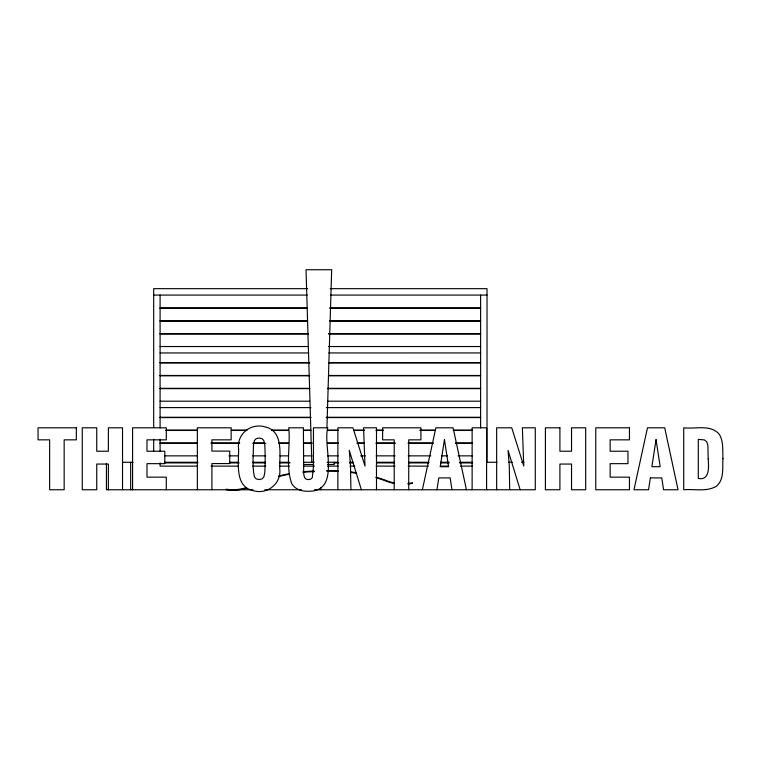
<?xml version="1.0" encoding="UTF-8"?>
<svg xmlns="http://www.w3.org/2000/svg" width="761" height="761" viewBox="0 0 761 761"><rect width="100%" height="100%" fill="white"/><g stroke="black" fill="none" stroke-linecap="round" stroke-linejoin="round"><path stroke-width="1.14" d="M326.935 427.806L331.672 269.746L306.027 269.746L311.801 462.269M436.966 489.761L438.774 477.898L450.16 477.898L451.967 489.761M422.355 489.761L435.872 427.806L453.09 427.806L466.445 489.761M480.61 352.933L328.847 352.942M307.644 288.666L153.684 288.666L153.684 427.482M330.169 288.666L487.021 288.666L487.021 462.269L497 462.269M153.684 295.078L307.292 295.078M330.693 295.078L487.021 295.078M160.095 307.948L307.292 307.948M329.846 307.948L480.61 307.948M160.095 308.262L307.292 308.262M329.846 308.262L480.61 308.262M160.095 320.809L307.292 320.809M329.846 320.809L480.61 320.809M160.095 321.123L307.292 321.123M329.846 321.123L480.61 321.123M160.095 333.67L308.481 333.67M328.657 333.67L480.61 333.67M160.095 333.993L308.481 333.993M328.657 333.993L480.61 333.993M160.095 346.531L308.481 346.531M328.657 346.531L480.61 346.531M160.095 352.942L308.643 352.942M160.095 362.607L309.67 362.607M328.657 362.607L480.61 362.607M160.095 362.93L309.67 362.93M328.657 362.93L480.61 362.93M160.095 375.468L309.67 375.468M328.657 375.468L480.61 375.468M160.095 375.791L309.67 375.791M328.657 375.791L480.61 375.791M160.095 388.329L309.67 388.329M327.477 388.329L480.61 388.329M160.095 388.652L309.67 388.652M327.477 388.652L480.61 388.652M160.095 401.199L309.67 401.199M327.477 401.199L480.61 401.199M160.095 407.601L310.859 407.601M326.288 407.601L480.61 407.601M160.095 417.266L310.859 417.266M326.288 417.266L480.61 417.266M160.095 417.589L310.859 417.589M326.288 417.589L480.61 417.589M166.022 430.127L196.89 430.127M231.315 430.127L246.754 430.127M271.677 430.127L288.295 430.127M303.734 430.127L310.859 430.127M327.477 430.127L338.16 430.127M353.589 430.127L364.272 430.127M376.143 430.127L383.268 430.127M420.072 430.127L435.501 430.127M453.309 430.127L472.305 430.127M166.022 430.45L196.89 430.45M231.315 430.45L246.754 430.45M271.677 430.45L288.295 430.45M303.734 430.45L310.859 430.45M327.477 430.45L338.16 430.45M353.589 430.45L364.272 430.45M376.143 430.45L383.268 430.45M420.072 430.45L435.501 430.45M453.309 430.45L472.305 430.45M160.095 442.997L196.89 442.997M211.139 442.997L239.629 442.997M253.87 442.997L264.552 442.997M278.802 442.997L288.295 442.997M303.734 442.997L312.039 442.997M327.477 442.997L338.16 442.997M357.156 442.997L364.272 442.997M376.143 442.997L395.14 442.997M408.2 442.997L433.123 442.997M455.687 442.997L472.305 442.997M160.095 443.311L196.89 443.311M211.139 443.311L239.629 443.311M252.69 443.311L265.741 443.311M278.802 443.311L288.295 443.311M303.734 443.311L312.039 443.311M327.477 443.311L338.16 443.311M357.156 443.311L364.272 443.311M376.143 443.311L395.14 443.311M408.2 443.311L433.123 443.311M455.687 443.311L472.305 443.311M164.842 455.858L196.89 455.858M228.947 455.858L238.44 455.858M252.69 455.858L265.741 455.858M279.991 455.858L288.295 455.858M303.734 455.858L312.039 455.858M327.477 455.858L338.16 455.858M360.714 455.858L365.461 455.858M376.143 455.858L395.14 455.858M408.2 455.858L430.755 455.858M441.437 455.858L447.373 455.858M458.055 455.858L472.305 455.858M122.578 462.269L133.061 462.269M164.376 462.269L198.012 462.269M229.765 462.269L238.307 462.269M252.519 462.269L265.56 462.269M279.706 462.269L289.256 462.269M303.477 462.269L314.15 462.269M327.087 462.269L337.779 462.269M349.575 462.269L353.171 462.269M376.724 462.269L394.636 462.269M408.6 462.269L428.985 462.269M440.476 462.269L449.123 462.269M459.777 462.269L472.343 462.269M508.795 462.269L512.343 462.269M521.504 462.269L523.891 462.269M164.481 462.916L197.67 462.916M229.67 462.916L239.154 462.916M253.384 462.916L265.237 462.916M279.458 462.916L290.122 462.916M333.984 462.916L338.721 462.916M349.394 462.916L352.952 462.916M376.657 462.916L394.436 462.916M408.657 462.916L428.804 462.916M440.657 462.916L448.961 462.916M459.625 462.916L472.667 462.916M303.477 464.486L313.589 464.486M327.563 464.486L334.222 464.486L334.222 462.269M196.89 466.122L160.095 466.122L160.095 462.916M211.139 466.122L238.44 466.122M252.69 466.122L265.741 466.122M279.991 466.122L289.484 466.122M303.734 466.122L314.417 466.122M327.477 466.122L338.16 466.122M350.031 466.122L354.778 466.122M376.143 466.122L395.14 466.122M408.2 466.122L428.376 466.122M440.248 466.122L448.562 466.122M460.434 466.122L472.305 466.122M252.937 489.761L106.416 489.761L106.416 463.411M264.78 489.761L301.48 489.761M314.502 489.761L535.278 489.761L535.278 427.806L522.369 427.806L523.777 466.027L511.744 427.806L496.657 427.806L496.657 489.761M520.153 489.761L508.044 450.379L509.271 465.285L509.699 489.761M361.37 489.761L349.261 450.379L350.488 465.285L350.916 489.761M486.602 489.761L486.602 427.806L472.124 427.806L472.124 489.761M480.61 295.078L480.61 427.853M408.724 489.761L408.724 439.839L420.909 439.839L420.909 427.806L382.612 427.806L382.612 439.839L394.198 439.839L394.198 489.761M376.495 489.761L376.495 427.806L363.587 427.806L364.995 466.027L352.961 427.806L337.874 427.806L337.874 489.761M320.828 487.487L320.828 489.761M211.919 489.761L211.919 463.573L229.746 463.573L229.746 451.102L211.919 451.102L211.919 439.839L231.154 439.839L231.154 427.806L197.356 427.806L197.356 489.761M166.298 489.761L166.298 477.166L146.987 477.166L146.987 463.658L164.814 463.658L164.814 451.225L146.987 451.225L146.987 439.839L166.298 439.839L166.298 427.806L132.585 427.806L132.585 489.761M160.095 295.078L160.095 427.939M160.095 439.306L160.095 451.13M153.684 439.306L153.684 451.13M130.664 462.269L130.664 489.761M122.531 489.761L122.531 427.806L108.366 427.806L108.366 451.225L96.742 451.225L96.742 427.806L82.264 427.806L82.264 489.761L96.742 489.761L96.742 464.058L108.366 464.058L108.366 489.761M246.469 488.115A44.062 44.062 0 0 1 239.848 489.713L237.594 490.008A44.062 44.062 0 0 1 226.264 489.761L226.264 489.209A44.062 44.062 0 0 0 237.594 489.456L239.848 489.152A44.062 44.062 0 0 0 246.469 487.563M278.45 476.072A163.225 163.225 0 0 1 289.532 473.646M303.002 471.763A163.225 163.225 0 0 1 314.312 471.049M408.039 484.053A44.062 44.062 0 0 0 412.519 483.292L412.481 482.731A44.062 44.062 0 0 1 408.001 483.501M394.464 483.539A44.062 44.062 0 0 1 385.779 480.904A163.225 163.225 0 0 0 376.086 477.727M394.426 482.988A44.062 44.062 0 0 1 385.741 480.343A163.225 163.225 0 0 0 376.048 477.176M326.821 471.192A163.225 163.225 0 0 1 338.15 471.344M350.574 472.429A163.225 163.225 0 0 1 356.186 473.228M278.45 476.624A163.225 163.225 0 0 1 289.532 474.198M303.002 472.315A163.225 163.225 0 0 1 314.312 471.611M326.783 470.631A163.225 163.225 0 0 1 338.112 470.793M350.536 471.868A163.225 163.225 0 0 1 356.148 472.676M722.95 458.788C722.36 467.939 724.358 479.487 716.482 486.203C706.703 492.072 694.489 488.819 683.73 489.761L683.73 427.806C695.202 429.242 710.907 424.01 719.411 434.483C723.759 441.78 722.484 450.693 722.95 458.788M238.593 449.114C238.754 463.297 234.521 486.916 253.546 490.75C267.72 494.831 281.76 483.168 279.706 468.405C279.591 454.241 283.672 430.716 264.761 426.816C250.597 422.755 236.49 434.293 238.593 449.114M708.187 458.864C708.738 466.132 710.023 480.904 698.294 478.46L698.294 439.354L704.382 439.915L706.855 441.894L707.901 445.613L708.187 458.864M253.48 444.938C253.337 455.592 252.148 466.503 254.44 476.985L256.267 478.907L259.149 479.544L262.003 478.916L263.82 477.052L264.78 472.638A249.294 249.294 0 0 0 264.78 444.862L263.791 440.457L261.965 438.64L259.073 438.032L256.238 438.65L254.44 440.524L253.48 444.938M313.456 466.626L312.371 477.451L310.84 479.078L308.433 479.62L306.046 479.097L304.505 477.537L303.677 473.761L303.401 427.806L288.761 427.806C290.597 446.098 285.375 465.941 291.739 483.568C294.935 489.39 301.784 491.34 308.024 491.254C341.413 492.063 322.407 445.09 327.82 427.806L313.456 427.806L313.456 466.626M650.379 477.898L648.562 489.761L633.961 489.761L647.478 427.806L664.695 427.806L678.051 489.761L663.573 489.761L661.766 477.898L650.379 477.898M444.443 439.677L440.258 466.712L448.59 466.712L444.443 439.677M656.049 439.677L651.863 466.712L660.196 466.712L656.049 439.677M76.347 427.806L38.05 427.806L38.05 439.839L49.636 439.839L49.636 489.761L64.162 489.761L64.162 439.839L76.347 439.839L76.347 427.806M559.906 427.806L545.418 427.806L545.418 489.761L559.906 489.761L559.906 464.058L571.53 464.058L571.53 489.761L585.685 489.761L585.685 427.806L571.53 427.806L571.53 451.225L559.906 451.225L559.906 427.806M629.461 427.806L595.749 427.806L595.749 489.761L629.461 489.761L629.461 477.166L610.151 477.166L610.151 463.658L627.968 463.658L627.968 451.225L610.151 451.225L610.151 439.839L629.461 439.839L629.461 427.806"/></g></svg>
